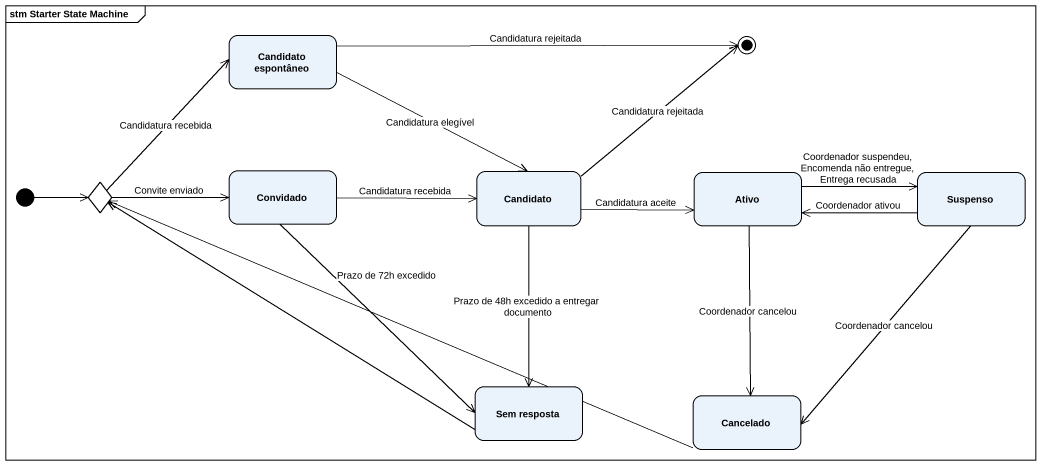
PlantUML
@startuml
mainframe stm Starter State Machine
hide empty description
state "Candidato espontâneo" as Candidato_espontâneo
state choice1 <<choice>>
state Convidado
state Candidato
state Ativo
state Suspenso
state "Sem resposta" as Sem_resposta
state Cancelado
[*] -right-> choice1
Candidato_espontâneo -right-> Candidato : Candidatura elegível
choice1 -up-> Candidato_espontâneo : Candidatura recebida
choice1 -right-> Convidado : Convite enviado
Convidado -right-> Candidato : Candidatura recebida
Convidado --> Sem_resposta : Prazo de 72h excedido
Candidato -right-> Ativo : Candidatura aceite
Candidato --> Sem_resposta : Prazo de 48h excedido a entregar documento
Ativo -right-> Suspenso : Coordenador suspendeu, Encomenda não entregue, Entrega recusada
Ativo --> Cancelado : Coordenador cancelou
Suspenso -left-> Ativo : Coordenador ativou
Suspenso --> Cancelado : Coordenador cancelou
Sem_resposta -left-> choice1
Cancelado -left-> choice1
Candidato_espontâneo -right-> [*] : Candidatura rejeitada
Candidato -up-> [*] : Candidatura rejeitada
@enduml
